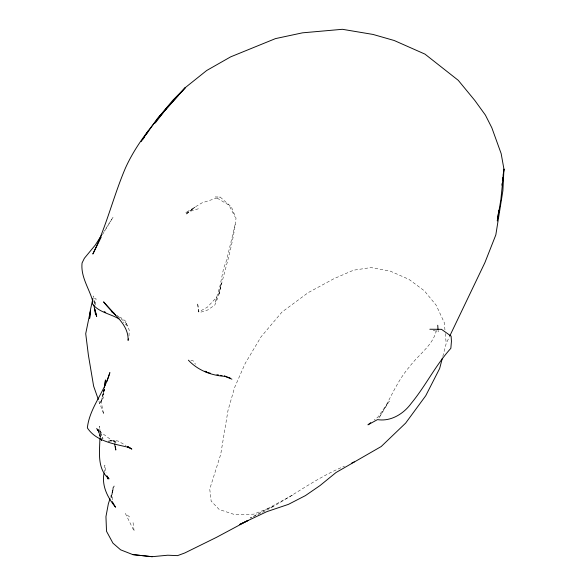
<?xml version="1.0" encoding="UTF-8"?>
<svg xmlns="http://www.w3.org/2000/svg" width="586" height="586" viewBox="0 0 586 586"><rect width="100%" height="100%" fill="white"/><g stroke="black" fill="none" stroke-linecap="round" stroke-linejoin="round"><path stroke-width="0.44" stroke-dasharray="2.93 2.2" d="M129.015 335.91L129.206 330.094L126.635 323.853L126.935 322.175L121.346 317.927L119.691 317.356M114.365 442.423C115.552 438.284 109.406 441.683 107.685 441.192M112.329 499.807L113.083 487.486L111.003 497.814M95.489 305.042L96.053 298.772L94.764 298.582L93.504 295.996L93.123 297.629M104.044 472.829L104.865 465.167L106.073 472.939M104.249 389.507L101.854 397.931L104.14 389.463M104.484 388.665L103.554 395.184L103.495 389.06M115.691 443.353L115.984 441.749L114.321 440.526L115.156 442.298L113.794 440.408L118.138 441.053L126.012 445.528M94.148 303.328L94.807 299.761L94.829 303.988M235.111 224.621L226.518 260.58L223.61 268.271L220.006 285.829L215.428 301.665L216.835 297.029L207.334 307.24L198.654 311.935L197.629 303.138L198.654 311.935L201.013 312.089L207.598 310.031L214.784 305.094L218.505 296.12L221.347 283.36L218.651 295.263C224.841 269.714 233.301 244.34 236.004 218.146L231.382 206.939L220.087 196.991L215.201 196.969L229.009 205.188L234.818 216.534M111.12 497.836L114.109 485.911L110.549 497.001M436.431 330.438C432.937 345.308 418.477 354.677 409.731 366.47C396.334 381.83 389.551 401.139 378.746 418.184L389.25 401.227L377.721 417.291L374.234 419.986M442.811 356.442L446.202 343.499L449.279 337.001M103.898 391.192L104.374 389.565M102.396 234.737L113.076 217.223L103.949 231.507M292.517 495.155L250.273 518.039C283.419 503.909 311.115 479.809 344.487 466.251M273.369 506.443L253.591 514.171L234.437 514.523L219.201 509.49L211.158 501.081L209.744 489.068L220.717 454.326L228.02 410.376L234.605 387.514L245.226 363.371L261.004 336.913L281.998 312.03L308.243 292.612L333.998 278.665L353.519 270.205L370.909 267.568L390.261 271.113L408.947 279.354L424.352 290.803L436.218 305.284L444.283 322.637L444.95 329.889M198.361 208.777L185.337 212.865L202.024 202.866L220.087 196.991M108.505 441.119L112.607 440.76L110.197 440.723L113.992 441.683C109.172 438.731 104.704 434.988 100.038 431.604L100.316 432.094L98.367 429.377L95.298 428.483L97.474 429.252L100.631 437.434L98.155 431.091L96.441 428.534C99.869 430.776 102.308 434.746 102.968 438.789L99.657 431.933L96.778 428.637L97.474 429.252L100.572 437.398M190.911 360.58L193.116 360.778L195.556 364.265M433.179 330.284L438.196 331.852L438.079 330.204M117.149 315.444L125.734 322.761L127.609 326.204L123.126 322M129.579 516.947L125.455 513.578L134.157 531.246L132.802 520.61M98.88 401.022L103.869 414.434C102.469 409.175 100.887 403.293 102.198 397.931L101.217 400.985L101.876 399.762L99.019 403.813C102.784 400.839 104.506 396.18 103.627 391.477M100.821 437.207L99.503 426.249L99.942 437.178M445.279 333.522L446.202 343.499M192.538 209.099L185.52 214.63L195.013 207.18L192.538 209.099"/><path stroke-width="0.88" d="M103.934 473.627C101.73 486.277 107.736 497.734 115.53 507.205L112.226 501.565M99.913 438.094C99.664 452.114 96.873 468.771 109.018 478.879L106.857 475.854L108.029 478.974L107.194 476.389M104.777 386.049L105.465 379.94L104.381 387.734M90.566 310.397L89.607 318.506L90.427 309.848L92.932 298.45M92.852 300.552L92.427 303.9C98.704 312.279 110.285 313.737 118.921 318.85M498.21 213.817L497.294 220.981L500.898 199.401L503.938 169.061L501.162 153.605L491.83 127.77L485.384 115.061L474.821 100.455L458.245 80.311L424.967 54.117L394.232 40.515L372.996 34.435L342.392 29.3L302.515 32.831L275.486 38.61L230.65 56.864L206.69 70.503L185.41 87.519L172.555 100.558L156.316 120.115L147.079 133.161M498.437 212.029L498.664 210.235M501.872 185.176L502.107 183.389M502.451 180.7L502.905 177.119M503.132 175.331L503.938 169.061L502.891 190.67L495.822 234.913L484.886 262.667L449.667 336.196M128.407 338.906L128.107 340.4C128.774 323.809 112.49 313.84 103.59 301.849L115.72 315.283L111.325 311.305L114.241 313.378M90.478 310.353L85.717 333.676L88.376 355.035L93.614 386.115L98.301 399.425M442.357 358.171L439.639 368.528L425.744 395.726L405.644 423.099L381.2 446.532L336.056 472.506L320.044 485.545L305.416 495.617L288.437 504.363L266.85 511.637L239.564 524.529L248.025 520.471L216.461 537.362L184.824 552.95L177.565 555.631L167.735 555.22L152.118 556.7L132.832 554.612L120.621 549.829L112.944 543.156L106.52 531.275L105.949 516.61L108.351 503.828L110 498.708M106.791 381.442L109.868 372.608C104.652 391.946 89.533 407.731 87.358 427.897C96.456 441.815 115.024 443.983 129.96 447.689L127.528 446.891M101.202 237.147L92.83 254.038C106.432 226.504 113.376 196.229 125.463 167.999C139.387 137.234 163.164 112.424 185.41 87.519L179.353 94.309M101.546 235.264L95.306 245.036L84.369 258.28L82.062 262.982C80.553 277.002 89.336 288.598 92.8 301.38M141.204 141.563L143.211 138.574M144.713 136.34L148.727 130.363L145.35 135.381M144.39 136.816L142.94 138.97L144.515 136.787M143.577 138.23L144.691 136.78M155.275 122.979L166.424 108.454L156.316 120.115L178.137 95.665M370.74 422.674L367.949 424.828L377.501 419.62C390.921 421.766 403.688 413.804 411.328 403.234C425.736 385.771 435.581 365.159 450.846 348.333L451.44 341.33L451.11 336.144L441.485 329.325L429.838 329.237M351.805 462.991L354.252 461.907M132.832 554.612L152.118 556.7M216.93 374.703L218.637 375.018M220.343 375.333L222.057 375.655M210.257 373.179L206.14 372.132L207.298 372.454L204.939 371.158M224.614 376.124L230.173 377.999M231.917 379.179L224.409 376.117L225.361 376.395C211.487 375.582 197.951 370.447 188.384 360.163M127.448 446.979L131.835 449.096L128.173 446.825M104.176 311.576L105.736 312.441M101.085 438.98L101.488 440.518L101.151 438.863M93.855 304.903L95.606 314.807L95.511 312.148M115.369 446.613L115.808 450.041L114.57 444.02M437.742 325.252L438.02 329.376M96.668 316.279L94.573 308.588L96.668 316.279"/></g></svg>
